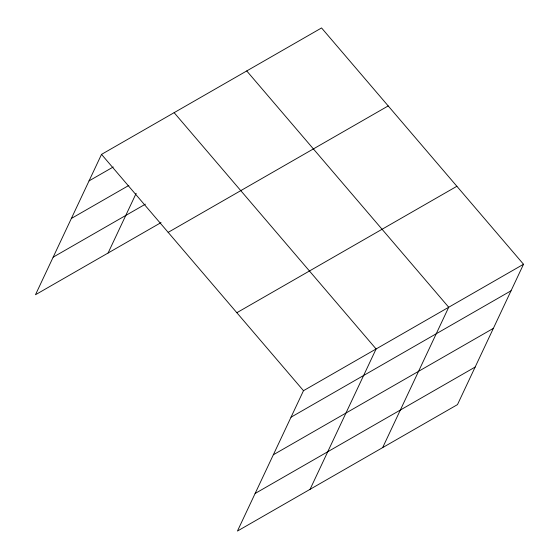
<?xml version="1.0" encoding="UTF-8"?>
<svg xmlns="http://www.w3.org/2000/svg" width="559" height="559" viewBox="0 0 559 559"><rect width="100%" height="100%" fill="white"/><g stroke="black" fill="none" stroke-linecap="round" stroke-linejoin="round"><path stroke-width="0.84" d="M523.524 264.26L303.488 390.692L237.442 531.05L457.479 404.618L523.524 264.26L321.558 27.95L101.521 154.382L35.476 294.74L161.034 222.594M108.083 253.017L136.172 193.33M310.056 489.328L376.102 348.97L174.135 112.659M382.663 447.605L448.716 307.247L246.743 70.937M89.042 180.892L113.246 166.987M71.363 218.464L128.85 185.434M53.154 257.168L145.431 204.147M168.168 232.362L388.205 105.93M236.841 312.712L456.878 186.28M291.015 417.203L511.052 290.778M273.337 454.774L493.373 328.343M255.121 493.478L475.157 367.053M101.521 154.382L303.488 390.692"/></g></svg>
